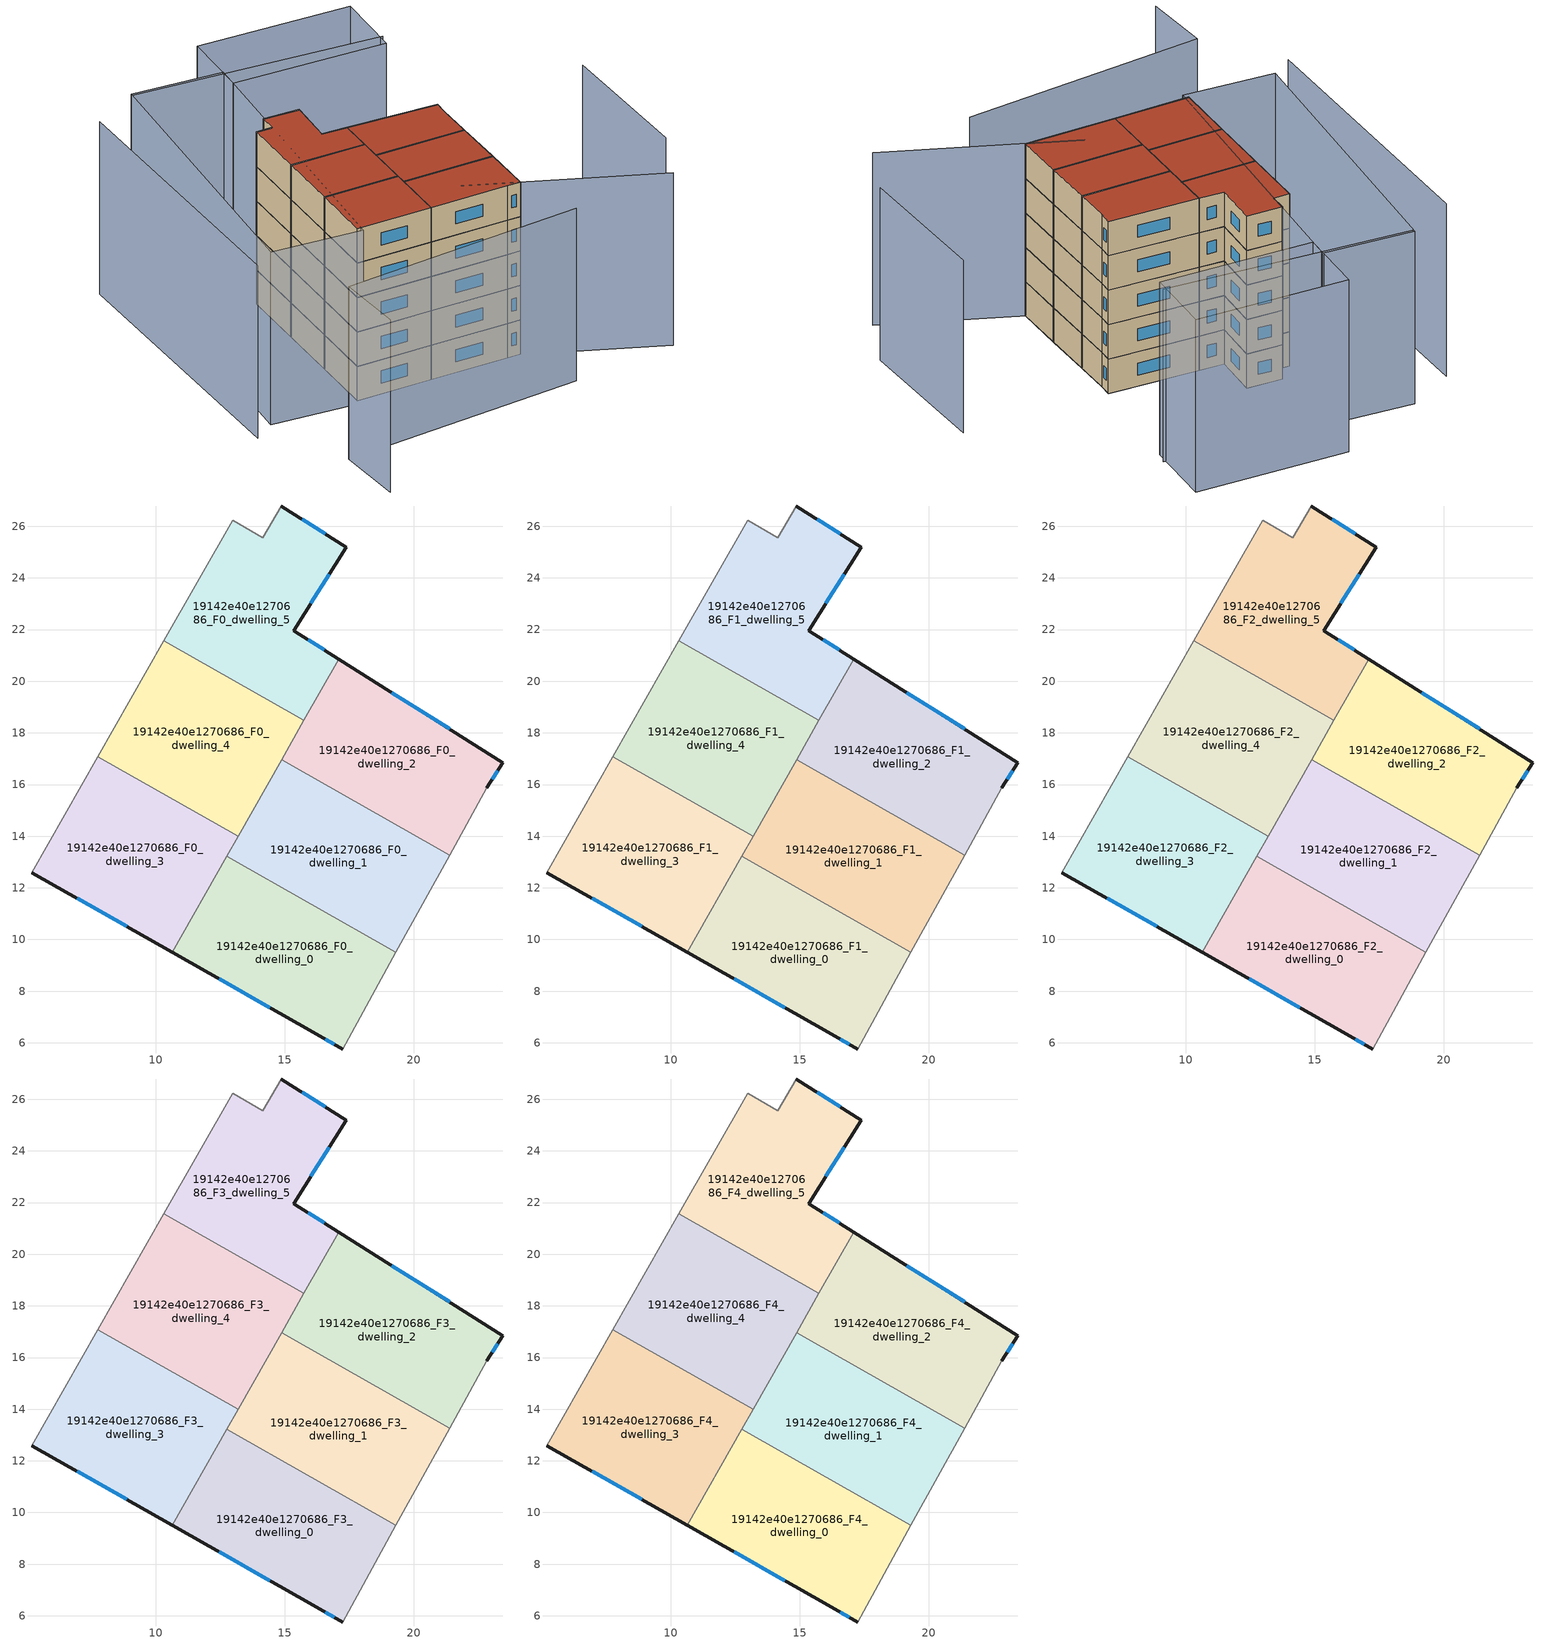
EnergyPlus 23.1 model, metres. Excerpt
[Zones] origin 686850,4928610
19142e40e1270686_F0_dwelling_0
 floor ground (EU_floor_Construction): 17.24,5.76 19.3,9.5 12.75,13.21 10.65,9.5 16.24,6.33 z0
 wall outside (EU_wall_Construction): 17.24,5.76 16.24,6.33 10.65,9.5 z0:3
 wall to 19142e40e1270686_F0_dwelling_1 (EU_wall_Construction): 12.75,13.21 19.3,9.5 z0:3
 wall adiabatic (EU_wall_Construction): 19.3,9.5 17.24,5.76 z0:3
 wall to 19142e40e1270686_F0_dwelling_3 (EU_wall_Construction): 10.65,9.5 12.75,13.21 z0:3
 window (EU_Window_Construction): 16.91,5.95 16.56,6.15 / 14.42,7.36 12.46,8.48 z0.97:2.03
19142e40e1270686_F0_dwelling_1
 floor ground (EU_floor_Construction): 19.3,9.5 21.38,13.26 14.87,16.95 12.75,13.21 z0
 wall to 19142e40e1270686_F0_dwelling_2 (EU_wall_Construction): 14.87,16.95 21.38,13.26 z0:3
 wall adiabatic (EU_wall_Construction): 21.38,13.26 19.3,9.5 z0:3
 wall to 19142e40e1270686_F0_dwelling_4 (EU_wall_Construction): 13.19,13.99 14.87,16.95 z0:3
 wall to 19142e40e1270686_F0_dwelling_3 (EU_wall_Construction): 12.75,13.21 13.19,13.99 z0:3
19142e40e1270686_F0_dwelling_2
 floor ground (EU_floor_Construction): 21.38,13.26 22.83,15.88 23.44,16.85 17.09,20.86 14.87,16.95 z0
 wall outside (EU_wall_Construction): 17.09,20.86 23.44,16.85 22.83,15.88 z0:3
 wall adiabatic (EU_wall_Construction): 22.83,15.88 21.38,13.26 z0:3
 wall to 19142e40e1270686_F0_dwelling_5 (EU_wall_Construction): 15.74,18.48 17.09,20.86 z0:3
 wall to 19142e40e1270686_F0_dwelling_4 (EU_wall_Construction): 14.87,16.95 15.74,18.48 z0:3
 window (EU_Window_Construction): 19.15,19.56 21.38,18.15 / 23.24,16.54 23.02,16.2 z0.97:2.03
19142e40e1270686_F0_dwelling_3
 floor ground (EU_floor_Construction): 10.65,9.5 13.19,13.99 7.76,17.07 5.21,12.59 z0
 wall outside (EU_wall_Construction): 10.65,9.5 5.21,12.59 z0:3
 wall to 19142e40e1270686_F0_dwelling_4 (EU_wall_Construction): 7.76,17.07 13.19,13.99 z0:3
 wall adiabatic (EU_wall_Construction): 5.21,12.59 7.76,17.07 z0:3
 window (EU_Window_Construction): 8.88,10.5 6.97,11.59 z0.97:2.03
19142e40e1270686_F0_dwelling_4
 floor ground (EU_floor_Construction): 13.19,13.99 15.74,18.48 10.32,21.56 7.76,17.07 z0
 wall to 19142e40e1270686_F0_dwelling_5 (EU_wall_Construction): 10.32,21.56 15.74,18.48 z0:3
 wall adiabatic (EU_wall_Construction): 7.76,17.07 10.32,21.56 z0:3
19142e40e1270686_F0_dwelling_5
 floor ground (EU_floor_Construction): 15.74,18.48 17.09,20.86 15.35,21.96 17.39,25.19 14.87,26.78 14.16,25.55 12.99,26.23 10.32,21.56 z0
 wall outside (EU_wall_Construction): 14.87,26.78 17.39,25.19 15.35,21.96 17.09,20.86 z0:3
 wall adiabatic (EU_wall_Construction): 10.32,21.56 12.99,26.23 14.16,25.55 14.87,26.78 z0:3
 window (EU_Window_Construction): 16.73,24.14 16.01,23.01 / 15.91,21.6 16.53,21.22 / 15.68,26.27 16.57,25.71 z0.97:2.03
19142e40e1270686_F1_dwelling_0
 floor to 19142e40e1270686_F0_dwelling_0 (EU_floor_Construction): 17.24,5.76 19.3,9.5 12.75,13.21 10.65,9.5 16.24,6.33 z3
 wall outside (EU_wall_Construction): 17.24,5.76 16.24,6.33 10.65,9.5 z3:6
 wall to 19142e40e1270686_F1_dwelling_1 (EU_wall_Construction): 12.75,13.21 19.3,9.5 z3:6
 wall adiabatic (EU_wall_Construction): 19.3,9.5 17.24,5.76 z3:6
 wall to 19142e40e1270686_F1_dwelling_3 (EU_wall_Construction): 10.65,9.5 12.75,13.21 z3:6
 window (EU_Window_Construction): 16.91,5.95 16.56,6.15 / 14.42,7.36 12.46,8.48 z3.97:5.03
19142e40e1270686_F1_dwelling_1
 floor to 19142e40e1270686_F0_dwelling_1 (EU_floor_Construction): 19.3,9.5 21.38,13.26 14.87,16.95 12.75,13.21 z3
 wall to 19142e40e1270686_F1_dwelling_2 (EU_wall_Construction): 14.87,16.95 21.38,13.26 z3:6
 wall adiabatic (EU_wall_Construction): 21.38,13.26 19.3,9.5 z3:6
 wall to 19142e40e1270686_F1_dwelling_4 (EU_wall_Construction): 13.19,13.99 14.87,16.95 z3:6
 wall to 19142e40e1270686_F1_dwelling_3 (EU_wall_Construction): 12.75,13.21 13.19,13.99 z3:6
19142e40e1270686_F1_dwelling_2
 floor to 19142e40e1270686_F0_dwelling_2 (EU_floor_Construction): 21.38,13.26 22.83,15.88 23.44,16.85 17.09,20.86 14.87,16.95 z3
 wall outside (EU_wall_Construction): 17.09,20.86 23.44,16.85 22.83,15.88 z3:6
 wall adiabatic (EU_wall_Construction): 22.83,15.88 21.38,13.26 z3:6
 wall to 19142e40e1270686_F1_dwelling_5 (EU_wall_Construction): 15.74,18.48 17.09,20.86 z3:6
 wall to 19142e40e1270686_F1_dwelling_4 (EU_wall_Construction): 14.87,16.95 15.74,18.48 z3:6
 window (EU_Window_Construction): 19.15,19.56 21.38,18.15 / 23.24,16.54 23.02,16.2 z3.97:5.03
19142e40e1270686_F1_dwelling_3
 floor to 19142e40e1270686_F0_dwelling_3 (EU_floor_Construction): 10.65,9.5 13.19,13.99 7.76,17.07 5.21,12.59 z3
 wall outside (EU_wall_Construction): 10.65,9.5 5.21,12.59 z3:6
 wall to 19142e40e1270686_F1_dwelling_4 (EU_wall_Construction): 7.76,17.07 13.19,13.99 z3:6
 wall adiabatic (EU_wall_Construction): 5.21,12.59 7.76,17.07 z3:6
 window (EU_Window_Construction): 8.88,10.5 6.97,11.59 z3.97:5.03
19142e40e1270686_F1_dwelling_4
 floor to 19142e40e1270686_F0_dwelling_4 (EU_floor_Construction): 13.19,13.99 15.74,18.48 10.32,21.56 7.76,17.07 z3
 wall to 19142e40e1270686_F1_dwelling_5 (EU_wall_Construction): 10.32,21.56 15.74,18.48 z3:6
 wall adiabatic (EU_wall_Construction): 7.76,17.07 10.32,21.56 z3:6
19142e40e1270686_F1_dwelling_5
 floor to 19142e40e1270686_F0_dwelling_5 (EU_floor_Construction): 15.74,18.48 17.09,20.86 15.35,21.96 17.39,25.19 14.87,26.78 14.16,25.55 12.99,26.23 10.32,21.56 z3
 wall outside (EU_wall_Construction): 14.87,26.78 17.39,25.19 15.35,21.96 17.09,20.86 z3:6
 wall adiabatic (EU_wall_Construction): 10.32,21.56 12.99,26.23 14.16,25.55 14.87,26.78 z3:6
 window (EU_Window_Construction): 16.73,24.14 16.01,23.01 / 15.91,21.6 16.53,21.22 / 15.68,26.27 16.57,25.71 z3.97:5.03
19142e40e1270686_F2_dwelling_0
 floor to 19142e40e1270686_F1_dwelling_0 (EU_floor_Construction): 17.24,5.76 19.3,9.5 12.75,13.21 10.65,9.5 16.24,6.33 z6
 wall outside (EU_wall_Construction): 17.24,5.76 16.24,6.33 10.65,9.5 z6:9
 wall to 19142e40e1270686_F2_dwelling_1 (EU_wall_Construction): 12.75,13.21 19.3,9.5 z6:9
 wall adiabatic (EU_wall_Construction): 19.3,9.5 17.24,5.76 z6:9
 wall to 19142e40e1270686_F2_dwelling_3 (EU_wall_Construction): 10.65,9.5 12.75,13.21 z6:9
 window (EU_Window_Construction): 16.91,5.95 16.56,6.15 / 14.42,7.36 12.46,8.48 z6.97:8.03
19142e40e1270686_F2_dwelling_1
 floor to 19142e40e1270686_F1_dwelling_1 (EU_floor_Construction): 19.3,9.5 21.38,13.26 14.87,16.95 12.75,13.21 z6
 wall to 19142e40e1270686_F2_dwelling_2 (EU_wall_Construction): 14.87,16.95 21.38,13.26 z6:9
 wall adiabatic (EU_wall_Construction): 21.38,13.26 19.3,9.5 z6:9
 wall to 19142e40e1270686_F2_dwelling_4 (EU_wall_Construction): 13.19,13.99 14.87,16.95 z6:9
 wall to 19142e40e1270686_F2_dwelling_3 (EU_wall_Construction): 12.75,13.21 13.19,13.99 z6:9
19142e40e1270686_F2_dwelling_2
 floor to 19142e40e1270686_F1_dwelling_2 (EU_floor_Construction): 21.38,13.26 22.83,15.88 23.44,16.85 17.09,20.86 14.87,16.95 z6
 wall outside (EU_wall_Construction): 17.09,20.86 23.44,16.85 22.83,15.88 z6:9
 wall adiabatic (EU_wall_Construction): 22.83,15.88 21.38,13.26 z6:9
 wall to 19142e40e1270686_F2_dwelling_5 (EU_wall_Construction): 15.74,18.48 17.09,20.86 z6:9
 wall to 19142e40e1270686_F2_dwelling_4 (EU_wall_Construction): 14.87,16.95 15.74,18.48 z6:9
 window (EU_Window_Construction): 19.15,19.56 21.38,18.15 / 23.24,16.54 23.02,16.2 z6.97:8.03
19142e40e1270686_F2_dwelling_3
 floor to 19142e40e1270686_F1_dwelling_3 (EU_floor_Construction): 10.65,9.5 13.19,13.99 7.76,17.07 5.21,12.59 z6
 wall outside (EU_wall_Construction): 10.65,9.5 5.21,12.59 z6:9
 wall to 19142e40e1270686_F2_dwelling_4 (EU_wall_Construction): 7.76,17.07 13.19,13.99 z6:9
 wall adiabatic (EU_wall_Construction): 5.21,12.59 7.76,17.07 z6:9
 window (EU_Window_Construction): 8.88,10.5 6.97,11.59 z6.97:8.03
19142e40e1270686_F2_dwelling_4
 floor to 19142e40e1270686_F1_dwelling_4 (EU_floor_Construction): 13.19,13.99 15.74,18.48 10.32,21.56 7.76,17.07 z6
 wall to 19142e40e1270686_F2_dwelling_5 (EU_wall_Construction): 10.32,21.56 15.74,18.48 z6:9
 wall adiabatic (EU_wall_Construction): 7.76,17.07 10.32,21.56 z6:9
19142e40e1270686_F2_dwelling_5
 floor to 19142e40e1270686_F1_dwelling_5 (EU_floor_Construction): 15.74,18.48 17.09,20.86 15.35,21.96 17.39,25.19 14.87,26.78 14.16,25.55 12.99,26.23 10.32,21.56 z6
 wall outside (EU_wall_Construction): 14.87,26.78 17.39,25.19 15.35,21.96 17.09,20.86 z6:9
 wall adiabatic (EU_wall_Construction): 10.32,21.56 12.99,26.23 14.16,25.55 14.87,26.78 z6:9
 window (EU_Window_Construction): 16.73,24.14 16.01,23.01 / 15.91,21.6 16.53,21.22 / 15.68,26.27 16.57,25.71 z6.97:8.03
19142e40e1270686_F3_dwelling_0
 floor to 19142e40e1270686_F2_dwelling_0 (EU_floor_Construction): 17.24,5.76 19.3,9.5 12.75,13.21 10.65,9.5 16.24,6.33 z9
 wall outside (EU_wall_Construction): 17.24,5.76 16.24,6.33 10.65,9.5 z9:12
 wall to 19142e40e1270686_F3_dwelling_1 (EU_wall_Construction): 12.75,13.21 19.3,9.5 z9:12
 wall adiabatic (EU_wall_Construction): 19.3,9.5 17.24,5.76 z9:12
 wall to 19142e40e1270686_F3_dwelling_3 (EU_wall_Construction): 10.65,9.5 12.75,13.21 z9:12
 window (EU_Window_Construction): 16.91,5.95 16.56,6.15 / 14.42,7.36 12.46,8.48 z9.97:11.03
19142e40e1270686_F3_dwelling_1
 floor to 19142e40e1270686_F2_dwelling_1 (EU_floor_Construction): 19.3,9.5 21.38,13.26 14.87,16.95 12.75,13.21 z9
 wall to 19142e40e1270686_F3_dwelling_2 (EU_wall_Construction): 14.87,16.95 21.38,13.26 z9:12
 wall adiabatic (EU_wall_Construction): 21.38,13.26 19.3,9.5 z9:12
 wall to 19142e40e1270686_F3_dwelling_4 (EU_wall_Construction): 13.19,13.99 14.87,16.95 z9:12
 wall to 19142e40e1270686_F3_dwelling_3 (EU_wall_Construction): 12.75,13.21 13.19,13.99 z9:12
19142e40e1270686_F3_dwelling_2
 floor to 19142e40e1270686_F2_dwelling_2 (EU_floor_Construction): 21.38,13.26 22.83,15.88 23.44,16.85 17.09,20.86 14.87,16.95 z9
 wall outside (EU_wall_Construction): 17.09,20.86 23.44,16.85 22.83,15.88 z9:12
 wall adiabatic (EU_wall_Construction): 22.83,15.88 21.38,13.26 z9:12
 wall to 19142e40e1270686_F3_dwelling_5 (EU_wall_Construction): 15.74,18.48 17.09,20.86 z9:12
 wall to 19142e40e1270686_F3_dwelling_4 (EU_wall_Construction): 14.87,16.95 15.74,18.48 z9:12
 window (EU_Window_Construction): 19.15,19.56 21.38,18.15 / 23.24,16.54 23.02,16.2 z9.97:11.03
19142e40e1270686_F3_dwelling_3
 floor to 19142e40e1270686_F2_dwelling_3 (EU_floor_Construction): 10.65,9.5 13.19,13.99 7.76,17.07 5.21,12.59 z9
 wall outside (EU_wall_Construction): 10.65,9.5 5.21,12.59 z9:12
 wall to 19142e40e1270686_F3_dwelling_4 (EU_wall_Construction): 7.76,17.07 13.19,13.99 z9:12
 wall adiabatic (EU_wall_Construction): 5.21,12.59 7.76,17.07 z9:12
 window (EU_Window_Construction): 8.88,10.5 6.97,11.59 z9.97:11.03
19142e40e1270686_F3_dwelling_4
 floor to 19142e40e1270686_F2_dwelling_4 (EU_floor_Construction): 13.19,13.99 15.74,18.48 10.32,21.56 7.76,17.07 z9
 wall to 19142e40e1270686_F3_dwelling_5 (EU_wall_Construction): 10.32,21.56 15.74,18.48 z9:12
 wall adiabatic (EU_wall_Construction): 7.76,17.07 10.32,21.56 z9:12
19142e40e1270686_F3_dwelling_5
 floor to 19142e40e1270686_F2_dwelling_5 (EU_floor_Construction): 15.74,18.48 17.09,20.86 15.35,21.96 17.39,25.19 14.87,26.78 14.16,25.55 12.99,26.23 10.32,21.56 z9
 wall outside (EU_wall_Construction): 14.87,26.78 17.39,25.19 15.35,21.96 17.09,20.86 z9:12
 wall adiabatic (EU_wall_Construction): 10.32,21.56 12.99,26.23 14.16,25.55 14.87,26.78 z9:12
 window (EU_Window_Construction): 16.73,24.14 16.01,23.01 / 15.91,21.6 16.53,21.22 / 15.68,26.27 16.57,25.71 z9.97:11.03
19142e40e1270686_F4_dwelling_0
 floor to 19142e40e1270686_F3_dwelling_0 (EU_floor_Construction): 17.24,5.76 19.3,9.5 12.75,13.21 10.65,9.5 16.24,6.33 z12
 wall outside (EU_wall_Construction): 17.24,5.76 16.24,6.33 10.65,9.5 z12:15
 wall to 19142e40e1270686_F4_dwelling_1 (EU_wall_Construction): 12.75,13.21 19.3,9.5 z12:15
 wall adiabatic (EU_wall_Construction): 19.3,9.5 17.24,5.76 z12:15
 wall to 19142e40e1270686_F4_dwelling_3 (EU_wall_Construction): 10.65,9.5 12.75,13.21 z12:15
 window (EU_Window_Construction): 16.91,5.95 16.56,6.15 / 14.42,7.36 12.46,8.48 z12.97:14.03
 roof outside (EU_roof_Construction): 19.3,9.5 17.24,5.76 16.24,6.33 10.65,9.5 12.75,13.21 z15
19142e40e1270686_F4_dwelling_1
 floor to 19142e40e1270686_F3_dwelling_1 (EU_floor_Construction): 19.3,9.5 21.38,13.26 14.87,16.95 12.75,13.21 z12
 wall to 19142e40e1270686_F4_dwelling_2 (EU_wall_Construction): 14.87,16.95 21.38,13.26 z12:15
 wall adiabatic (EU_wall_Construction): 21.38,13.26 19.3,9.5 z12:15
 wall to 19142e40e1270686_F4_dwelling_4 (EU_wall_Construction): 13.19,13.99 14.87,16.95 z12:15
 wall to 19142e40e1270686_F4_dwelling_3 (EU_wall_Construction): 12.75,13.21 13.19,13.99 z12:15
 roof outside (EU_roof_Construction): 21.38,13.26 19.3,9.5 12.75,13.21 14.87,16.95 z15
19142e40e1270686_F4_dwelling_2
 floor to 19142e40e1270686_F3_dwelling_2 (EU_floor_Construction): 21.38,13.26 22.83,15.88 23.44,16.85 17.09,20.86 14.87,16.95 z12
 wall outside (EU_wall_Construction): 17.09,20.86 23.44,16.85 22.83,15.88 z12:15
 wall adiabatic (EU_wall_Construction): 22.83,15.88 21.38,13.26 z12:15
 wall to 19142e40e1270686_F4_dwelling_5 (EU_wall_Construction): 15.74,18.48 17.09,20.86 z12:15
 wall to 19142e40e1270686_F4_dwelling_4 (EU_wall_Construction): 14.87,16.95 15.74,18.48 z12:15
 window (EU_Window_Construction): 19.15,19.56 21.38,18.15 / 23.24,16.54 23.02,16.2 z12.97:14.03
 roof outside (EU_roof_Construction): 23.44,16.85 22.83,15.88 21.38,13.26 14.87,16.95 17.09,20.86 z15
19142e40e1270686_F4_dwelling_3
 floor to 19142e40e1270686_F3_dwelling_3 (EU_floor_Construction): 10.65,9.5 13.19,13.99 7.76,17.07 5.21,12.59 z12
 wall outside (EU_wall_Construction): 10.65,9.5 5.21,12.59 z12:15
 wall to 19142e40e1270686_F4_dwelling_4 (EU_wall_Construction): 7.76,17.07 13.19,13.99 z12:15
 wall adiabatic (EU_wall_Construction): 5.21,12.59 7.76,17.07 z12:15
 window (EU_Window_Construction): 8.88,10.5 6.97,11.59 z12.97:14.03
 roof outside (EU_roof_Construction): 13.19,13.99 10.65,9.5 5.21,12.59 7.76,17.07 z15
19142e40e1270686_F4_dwelling_4
 floor to 19142e40e1270686_F3_dwelling_4 (EU_floor_Construction): 13.19,13.99 15.74,18.48 10.32,21.56 7.76,17.07 z12
 wall to 19142e40e1270686_F4_dwelling_5 (EU_wall_Construction): 10.32,21.56 15.74,18.48 z12:15
 wall adiabatic (EU_wall_Construction): 7.76,17.07 10.32,21.56 z12:15
 roof outside (EU_roof_Construction): 15.74,18.48 13.19,13.99 7.76,17.07 10.32,21.56 z15
19142e40e1270686_F4_dwelling_5
 floor to 19142e40e1270686_F3_dwelling_5 (EU_floor_Construction): 15.74,18.48 17.09,20.86 15.35,21.96 17.39,25.19 14.87,26.78 14.16,25.55 12.99,26.23 10.32,21.56 z12
 wall outside (EU_wall_Construction): 14.87,26.78 17.39,25.19 15.35,21.96 17.09,20.86 z12:15
 wall adiabatic (EU_wall_Construction): 10.32,21.56 12.99,26.23 14.16,25.55 14.87,26.78 z12:15
 window (EU_Window_Construction): 16.73,24.14 16.01,23.01 / 15.91,21.6 16.53,21.22 / 15.68,26.27 16.57,25.71 z12.97:14.03
 roof outside (EU_roof_Construction): 17.39,25.19 15.35,21.96 17.09,20.86 15.74,18.48 10.32,21.56 12.99,26.23 14.16,25.55 14.87,26.78 z15
shading: 8.1,36.86 -3.16,16.1 / 29.5,25.38 12.59,36.74 / 28.24,-0.09 33.79,10.59 / -4.53,3.69 -2.17,8.79 / -2.17,8.79 16.22,0.28 / 24.3,-3.17 14.46,9.26 / 21.08,36.4 31.92,29.72 / 31.92,29.72 28.78,24.64 / 28.78,24.64 17.95,31.32 / 17.95,31.32 21.08,36.4 / 18.95,32.78 5.25,12.11 / 5.25,12.11 -1.03,16.28 / -1.03,16.28 12.66,36.94 / 12.66,36.94 18.95,32.78 z0:15
[Building]
EU S2 Campaign: North Axis=0; Terrain=City; Solar Distribution=FullExterior
[Site:Location]
Bologna: Latitude=44.5; Longitude=11.25; Time Zone=1; Elevation=37
[SizingPeriod:WeatherFileDays]
AnnualSizingPeriod: Begin Month=1; Begin Day of Month=1; End Month=12; End Day of Month=31; Day of Week for Start Day=Monday; Use Weather File Daylight Saving Period=No; Use Weather File Rain and Snow Indicators=No
[MATERIAL]
EU_InternalMass_Material: Roughness=MediumRough; Thickness=0.1; Conductivity=1; Density=1800; Specific Heat=900; Thermal Absorptance=0.9; Solar Absorptance=0.7; Visible Absorptance=0.7
[MATERIAL:NOMASS] Roughness=MediumRough; Thermal Absorptance=0.9; Solar Absorptance=0.7; Visible Absorptance=0.7
Name | Thermal Resistance
EU_wall_NoMass | 0.779417
EU_roof_NoMass | 0.435466
EU_floor_NoMass | 0.588222
[WINDOWMATERIAL:SIMPLEGLAZINGSYSTEM]
EU_Window_SimpleGlazing: UFactor=5.16242; Solar Heat Gain Coefficient=0.85; Visible Transmittance=0.85
[CONSTRUCTION]
EU_wall_Construction: EU_wall_NoMass
EU_roof_Construction: EU_roof_NoMass
EU_floor_Construction: EU_floor_NoMass
EU_InternalMass_Construction: EU_InternalMass_Material
EU_Window_Construction: EU_Window_SimpleGlazing
[ZONE] Type=1; Multiplier=1; Ceiling Height=autocalculate; Floor Area=autocalculate; Part of Total Floor Area=Yes
Name | Volume
19142e40e1270686_F0_dwelling_0; 19142e40e1270686_F1_dwelling_0; 19142e40e1270686_F2_dwelling_0; 19142e40e1270686_F3_dwelling_0; 19142e40e1270686_F4_dwelling_0 | 96.7031
19142e40e1270686_F0_dwelling_1; 19142e40e1270686_F1_dwelling_1; 19142e40e1270686_F2_dwelling_1; 19142e40e1270686_F3_dwelling_1; 19142e40e1270686_F4_dwelling_1 | 96.709
19142e40e1270686_F0_dwelling_2; 19142e40e1270686_F1_dwelling_2; 19142e40e1270686_F2_dwelling_2; 19142e40e1270686_F3_dwelling_2; 19142e40e1270686_F4_dwelling_2 | 96.6914
19142e40e1270686_F0_dwelling_3; 19142e40e1270686_F1_dwelling_3; 19142e40e1270686_F2_dwelling_3; 19142e40e1270686_F3_dwelling_3; 19142e40e1270686_F4_dwelling_3 | 96.7024
19142e40e1270686_F0_dwelling_4; 19142e40e1270686_F1_dwelling_4; 19142e40e1270686_F2_dwelling_4; 19142e40e1270686_F3_dwelling_4; 19142e40e1270686_F4_dwelling_4 | 96.7061
19142e40e1270686_F0_dwelling_5; 19142e40e1270686_F1_dwelling_5; 19142e40e1270686_F2_dwelling_5; 19142e40e1270686_F3_dwelling_5; 19142e40e1270686_F4_dwelling_5 | 96.6907
[INTERNALMASS] Construction=EU_InternalMass_Construction
Name | Zone or ZoneList | Surface Area
19142e40e1270686_F0_dwelling_0_EU_InternalMass | 19142e40e1270686_F0_dwelling_0 | 32.2346
19142e40e1270686_F0_dwelling_1_EU_InternalMass | 19142e40e1270686_F0_dwelling_1 | 32.2362
19142e40e1270686_F0_dwelling_2_EU_InternalMass | 19142e40e1270686_F0_dwelling_2 | 32.23
19142e40e1270686_F0_dwelling_3_EU_InternalMass | 19142e40e1270686_F0_dwelling_3 | 32.2342
19142e40e1270686_F0_dwelling_4_EU_InternalMass | 19142e40e1270686_F0_dwelling_4 | 32.2354
19142e40e1270686_F0_dwelling_5_EU_InternalMass | 19142e40e1270686_F0_dwelling_5 | 32.2299
19142e40e1270686_F1_dwelling_0_EU_InternalMass | 19142e40e1270686_F1_dwelling_0 | 32.2346
19142e40e1270686_F1_dwelling_1_EU_InternalMass | 19142e40e1270686_F1_dwelling_1 | 32.2362
19142e40e1270686_F1_dwelling_2_EU_InternalMass | 19142e40e1270686_F1_dwelling_2 | 32.23
19142e40e1270686_F1_dwelling_3_EU_InternalMass | 19142e40e1270686_F1_dwelling_3 | 32.2342
19142e40e1270686_F1_dwelling_4_EU_InternalMass | 19142e40e1270686_F1_dwelling_4 | 32.2354
19142e40e1270686_F1_dwelling_5_EU_InternalMass | 19142e40e1270686_F1_dwelling_5 | 32.2299
19142e40e1270686_F2_dwelling_0_EU_InternalMass | 19142e40e1270686_F2_dwelling_0 | 32.2346
19142e40e1270686_F2_dwelling_1_EU_InternalMass | 19142e40e1270686_F2_dwelling_1 | 32.2362
19142e40e1270686_F2_dwelling_2_EU_InternalMass | 19142e40e1270686_F2_dwelling_2 | 32.23
19142e40e1270686_F2_dwelling_3_EU_InternalMass | 19142e40e1270686_F2_dwelling_3 | 32.2342
19142e40e1270686_F2_dwelling_4_EU_InternalMass | 19142e40e1270686_F2_dwelling_4 | 32.2354
19142e40e1270686_F2_dwelling_5_EU_InternalMass | 19142e40e1270686_F2_dwelling_5 | 32.2299
19142e40e1270686_F3_dwelling_0_EU_InternalMass | 19142e40e1270686_F3_dwelling_0 | 32.2346
19142e40e1270686_F3_dwelling_1_EU_InternalMass | 19142e40e1270686_F3_dwelling_1 | 32.2362
19142e40e1270686_F3_dwelling_2_EU_InternalMass | 19142e40e1270686_F3_dwelling_2 | 32.23
19142e40e1270686_F3_dwelling_3_EU_InternalMass | 19142e40e1270686_F3_dwelling_3 | 32.2342
19142e40e1270686_F3_dwelling_4_EU_InternalMass | 19142e40e1270686_F3_dwelling_4 | 32.2354
19142e40e1270686_F3_dwelling_5_EU_InternalMass | 19142e40e1270686_F3_dwelling_5 | 32.2299
19142e40e1270686_F4_dwelling_0_EU_InternalMass | 19142e40e1270686_F4_dwelling_0 | 32.2346
19142e40e1270686_F4_dwelling_1_EU_InternalMass | 19142e40e1270686_F4_dwelling_1 | 32.2362
19142e40e1270686_F4_dwelling_2_EU_InternalMass | 19142e40e1270686_F4_dwelling_2 | 32.23
19142e40e1270686_F4_dwelling_3_EU_InternalMass | 19142e40e1270686_F4_dwelling_3 | 32.2342
19142e40e1270686_F4_dwelling_4_EU_InternalMass | 19142e40e1270686_F4_dwelling_4 | 32.2354
19142e40e1270686_F4_dwelling_5_EU_InternalMass | 19142e40e1270686_F4_dwelling_5 | 32.2299
[OTHEREQUIPMENT] Fuel Type=Electricity; Design Level Calculation Method=Watts/Area; Power per Zone Floor Area=1; Fraction Latent=0; Fraction Radiant=0; Fraction Lost=0; Carbon Dioxide Generation Rate=0; EndUse Subcategory=EU_Step8_InternalGains
Name | Zone or ZoneList or Space or SpaceList | Schedule
EU_Step8_InternalGain_19142e40e1270686_F0_dwelling_0_f000 | 19142e40e1270686_F0_dwelling_0 | EU_Step8_GainSchedule_19142e40e1270686_F0_dwelling_0_f000
EU_Step8_InternalGain_19142e40e1270686_F0_dwelling_1_f000 | 19142e40e1270686_F0_dwelling_1 | EU_Step8_GainSchedule_19142e40e1270686_F0_dwelling_1_f000
EU_Step8_InternalGain_19142e40e1270686_F0_dwelling_2_f000 | 19142e40e1270686_F0_dwelling_2 | EU_Step8_GainSchedule_19142e40e1270686_F0_dwelling_2_f000
EU_Step8_InternalGain_19142e40e1270686_F0_dwelling_3_f000 | 19142e40e1270686_F0_dwelling_3 | EU_Step8_GainSchedule_19142e40e1270686_F0_dwelling_3_f000
EU_Step8_InternalGain_19142e40e1270686_F0_dwelling_4_f000 | 19142e40e1270686_F0_dwelling_4 | EU_Step8_GainSchedule_19142e40e1270686_F0_dwelling_4_f000
EU_Step8_InternalGain_19142e40e1270686_F0_dwelling_5_f000 | 19142e40e1270686_F0_dwelling_5 | EU_Step8_GainSchedule_19142e40e1270686_F0_dwelling_5_f000
EU_Step8_InternalGain_19142e40e1270686_F1_dwelling_0_f000 | 19142e40e1270686_F1_dwelling_0 | EU_Step8_GainSchedule_19142e40e1270686_F1_dwelling_0_f000
EU_Step8_InternalGain_19142e40e1270686_F1_dwelling_1_f000 | 19142e40e1270686_F1_dwelling_1 | EU_Step8_GainSchedule_19142e40e1270686_F1_dwelling_1_f000
EU_Step8_InternalGain_19142e40e1270686_F1_dwelling_2_f000 | 19142e40e1270686_F1_dwelling_2 | EU_Step8_GainSchedule_19142e40e1270686_F1_dwelling_2_f000
EU_Step8_InternalGain_19142e40e1270686_F1_dwelling_3_f000 | 19142e40e1270686_F1_dwelling_3 | EU_Step8_GainSchedule_19142e40e1270686_F1_dwelling_3_f000
EU_Step8_InternalGain_19142e40e1270686_F1_dwelling_4_f000 | 19142e40e1270686_F1_dwelling_4 | EU_Step8_GainSchedule_19142e40e1270686_F1_dwelling_4_f000
EU_Step8_InternalGain_19142e40e1270686_F1_dwelling_5_f000 | 19142e40e1270686_F1_dwelling_5 | EU_Step8_GainSchedule_19142e40e1270686_F1_dwelling_5_f000
EU_Step8_InternalGain_19142e40e1270686_F2_dwelling_0_f000 | 19142e40e1270686_F2_dwelling_0 | EU_Step8_GainSchedule_19142e40e1270686_F2_dwelling_0_f000
EU_Step8_InternalGain_19142e40e1270686_F2_dwelling_1_f000 | 19142e40e1270686_F2_dwelling_1 | EU_Step8_GainSchedule_19142e40e1270686_F2_dwelling_1_f000
EU_Step8_InternalGain_19142e40e1270686_F2_dwelling_2_f000 | 19142e40e1270686_F2_dwelling_2 | EU_Step8_GainSchedule_19142e40e1270686_F2_dwelling_2_f000
EU_Step8_InternalGain_19142e40e1270686_F2_dwelling_3_f000 | 19142e40e1270686_F2_dwelling_3 | EU_Step8_GainSchedule_19142e40e1270686_F2_dwelling_3_f000
EU_Step8_InternalGain_19142e40e1270686_F2_dwelling_4_f000 | 19142e40e1270686_F2_dwelling_4 | EU_Step8_GainSchedule_19142e40e1270686_F2_dwelling_4_f000
EU_Step8_InternalGain_19142e40e1270686_F2_dwelling_5_f000 | 19142e40e1270686_F2_dwelling_5 | EU_Step8_GainSchedule_19142e40e1270686_F2_dwelling_5_f000
EU_Step8_InternalGain_19142e40e1270686_F3_dwelling_0_f000 | 19142e40e1270686_F3_dwelling_0 | EU_Step8_GainSchedule_19142e40e1270686_F3_dwelling_0_f000
EU_Step8_InternalGain_19142e40e1270686_F3_dwelling_1_f000 | 19142e40e1270686_F3_dwelling_1 | EU_Step8_GainSchedule_19142e40e1270686_F3_dwelling_1_f000
EU_Step8_InternalGain_19142e40e1270686_F3_dwelling_2_f000 | 19142e40e1270686_F3_dwelling_2 | EU_Step8_GainSchedule_19142e40e1270686_F3_dwelling_2_f000
EU_Step8_InternalGain_19142e40e1270686_F3_dwelling_3_f000 | 19142e40e1270686_F3_dwelling_3 | EU_Step8_GainSchedule_19142e40e1270686_F3_dwelling_3_f000
EU_Step8_InternalGain_19142e40e1270686_F3_dwelling_4_f000 | 19142e40e1270686_F3_dwelling_4 | EU_Step8_GainSchedule_19142e40e1270686_F3_dwelling_4_f000
EU_Step8_InternalGain_19142e40e1270686_F3_dwelling_5_f000 | 19142e40e1270686_F3_dwelling_5 | EU_Step8_GainSchedule_19142e40e1270686_F3_dwelling_5_f000
EU_Step8_InternalGain_19142e40e1270686_F4_dwelling_0_f000 | 19142e40e1270686_F4_dwelling_0 | EU_Step8_GainSchedule_19142e40e1270686_F4_dwelling_0_f000
EU_Step8_InternalGain_19142e40e1270686_F4_dwelling_1_f000 | 19142e40e1270686_F4_dwelling_1 | EU_Step8_GainSchedule_19142e40e1270686_F4_dwelling_1_f000
EU_Step8_InternalGain_19142e40e1270686_F4_dwelling_2_f000 | 19142e40e1270686_F4_dwelling_2 | EU_Step8_GainSchedule_19142e40e1270686_F4_dwelling_2_f000
EU_Step8_InternalGain_19142e40e1270686_F4_dwelling_3_f000 | 19142e40e1270686_F4_dwelling_3 | EU_Step8_GainSchedule_19142e40e1270686_F4_dwelling_3_f000
EU_Step8_InternalGain_19142e40e1270686_F4_dwelling_4_f000 | 19142e40e1270686_F4_dwelling_4 | EU_Step8_GainSchedule_19142e40e1270686_F4_dwelling_4_f000
EU_Step8_InternalGain_19142e40e1270686_F4_dwelling_5_f000 | 19142e40e1270686_F4_dwelling_5 | EU_Step8_GainSchedule_19142e40e1270686_F4_dwelling_5_f000
[ZONEVENTILATION:DESIGNFLOWRATE] Schedule=EU_AlwaysOn; Design Flow Rate Calculation Method=AirChanges/Hour; Air Changes per Hour=0.712058; Ventilation Type=Natural; Fan Pressure Rise=0; Fan Total Efficiency=1; Constant Term Coefficient=1; Temperature Term Coefficient=0; Velocity Term Coefficient=0; Velocity Squared Term Coefficient=0; Minimum Indoor Temperature=-100; Maximum Indoor Temperature=100; Delta Temperature=-100; Minimum Outdoor Temperature=-100; Maximum Outdoor Temperature=100; Maximum Wind Speed=40
Name | Zone or ZoneList or Space or SpaceList
EU_ConstantAir_19142e40e1270686_F0_dwelling_0 | 19142e40e1270686_F0_dwelling_0
EU_ConstantAir_19142e40e1270686_F0_dwelling_1 | 19142e40e1270686_F0_dwelling_1
EU_ConstantAir_19142e40e1270686_F0_dwelling_2 | 19142e40e1270686_F0_dwelling_2
EU_ConstantAir_19142e40e1270686_F0_dwelling_3 | 19142e40e1270686_F0_dwelling_3
EU_ConstantAir_19142e40e1270686_F0_dwelling_4 | 19142e40e1270686_F0_dwelling_4
EU_ConstantAir_19142e40e1270686_F0_dwelling_5 | 19142e40e1270686_F0_dwelling_5
EU_ConstantAir_19142e40e1270686_F1_dwelling_0 | 19142e40e1270686_F1_dwelling_0
EU_ConstantAir_19142e40e1270686_F1_dwelling_1 | 19142e40e1270686_F1_dwelling_1
EU_ConstantAir_19142e40e1270686_F1_dwelling_2 | 19142e40e1270686_F1_dwelling_2
EU_ConstantAir_19142e40e1270686_F1_dwelling_3 | 19142e40e1270686_F1_dwelling_3
EU_ConstantAir_19142e40e1270686_F1_dwelling_4 | 19142e40e1270686_F1_dwelling_4
EU_ConstantAir_19142e40e1270686_F1_dwelling_5 | 19142e40e1270686_F1_dwelling_5
EU_ConstantAir_19142e40e1270686_F2_dwelling_0 | 19142e40e1270686_F2_dwelling_0
EU_ConstantAir_19142e40e1270686_F2_dwelling_1 | 19142e40e1270686_F2_dwelling_1
EU_ConstantAir_19142e40e1270686_F2_dwelling_2 | 19142e40e1270686_F2_dwelling_2
EU_ConstantAir_19142e40e1270686_F2_dwelling_3 | 19142e40e1270686_F2_dwelling_3
EU_ConstantAir_19142e40e1270686_F2_dwelling_4 | 19142e40e1270686_F2_dwelling_4
EU_ConstantAir_19142e40e1270686_F2_dwelling_5 | 19142e40e1270686_F2_dwelling_5
EU_ConstantAir_19142e40e1270686_F3_dwelling_0 | 19142e40e1270686_F3_dwelling_0
EU_ConstantAir_19142e40e1270686_F3_dwelling_1 | 19142e40e1270686_F3_dwelling_1
EU_ConstantAir_19142e40e1270686_F3_dwelling_2 | 19142e40e1270686_F3_dwelling_2
EU_ConstantAir_19142e40e1270686_F3_dwelling_3 | 19142e40e1270686_F3_dwelling_3
EU_ConstantAir_19142e40e1270686_F3_dwelling_4 | 19142e40e1270686_F3_dwelling_4
EU_ConstantAir_19142e40e1270686_F3_dwelling_5 | 19142e40e1270686_F3_dwelling_5
EU_ConstantAir_19142e40e1270686_F4_dwelling_0 | 19142e40e1270686_F4_dwelling_0
EU_ConstantAir_19142e40e1270686_F4_dwelling_1 | 19142e40e1270686_F4_dwelling_1
EU_ConstantAir_19142e40e1270686_F4_dwelling_2 | 19142e40e1270686_F4_dwelling_2
EU_ConstantAir_19142e40e1270686_F4_dwelling_3 | 19142e40e1270686_F4_dwelling_3
EU_ConstantAir_19142e40e1270686_F4_dwelling_4 | 19142e40e1270686_F4_dwelling_4
EU_ConstantAir_19142e40e1270686_F4_dwelling_5 | 19142e40e1270686_F4_dwelling_5
[HVACTEMPLATE:THERMOSTAT] Constant Heating Setpoint=20; Constant Cooling Setpoint=50
EU_HeatOnly_19142e40e1270686_F0_dwelling_0; EU_HeatOnly_19142e40e1270686_F0_dwelling_1; EU_HeatOnly_19142e40e1270686_F0_dwelling_2; EU_HeatOnly_19142e40e1270686_F0_dwelling_3; EU_HeatOnly_19142e40e1270686_F0_dwelling_4; EU_HeatOnly_19142e40e1270686_F0_dwelling_5; EU_HeatOnly_19142e40e1270686_F1_dwelling_0; EU_HeatOnly_19142e40e1270686_F1_dwelling_1; EU_HeatOnly_19142e40e1270686_F1_dwelling_2; EU_HeatOnly_19142e40e1270686_F1_dwelling_3; EU_HeatOnly_19142e40e1270686_F1_dwelling_4; EU_HeatOnly_19142e40e1270686_F1_dwelling_5; EU_HeatOnly_19142e40e1270686_F2_dwelling_0; EU_HeatOnly_19142e40e1270686_F2_dwelling_1; EU_HeatOnly_19142e40e1270686_F2_dwelling_2; EU_HeatOnly_19142e40e1270686_F2_dwelling_3; EU_HeatOnly_19142e40e1270686_F2_dwelling_4; EU_HeatOnly_19142e40e1270686_F2_dwelling_5; EU_HeatOnly_19142e40e1270686_F3_dwelling_0; EU_HeatOnly_19142e40e1270686_F3_dwelling_1; EU_HeatOnly_19142e40e1270686_F3_dwelling_2; EU_HeatOnly_19142e40e1270686_F3_dwelling_3; EU_HeatOnly_19142e40e1270686_F3_dwelling_4; EU_HeatOnly_19142e40e1270686_F3_dwelling_5; EU_HeatOnly_19142e40e1270686_F4_dwelling_0; EU_HeatOnly_19142e40e1270686_F4_dwelling_1; EU_HeatOnly_19142e40e1270686_F4_dwelling_2; EU_HeatOnly_19142e40e1270686_F4_dwelling_3; EU_HeatOnly_19142e40e1270686_F4_dwelling_4; EU_HeatOnly_19142e40e1270686_F4_dwelling_5
[HVACTEMPLATE:ZONE:IDEALLOADSAIRSYSTEM] System Availability Schedule=EU_AlwaysOn; Maximum Heating Supply Air Temperature=50; Minimum Cooling Supply Air Temperature=13; Maximum Heating Supply Air Humidity Ratio=0.0156; Minimum Cooling Supply Air Humidity Ratio=0.0077; Heating Limit=NoLimit; Cooling Limit=NoLimit; Heating Availability Schedule=EU_AlwaysOn; Cooling Availability Schedule=EU_CoolingOff; Dehumidification Control Type=ConstantSensibleHeatRatio; Cooling Sensible Heat Ratio=0.7; Dehumidification Setpoint=60; Humidification Control Type=None; Humidification Setpoint=30; Outdoor Air Method=None; Outdoor Air Flow Rate per Person=0.00944; Outdoor Air Flow Rate per Zone Floor Area=0; Outdoor Air Flow Rate per Zone=0; Demand Controlled Ventilation Type=None; Outdoor Air Economizer Type=NoEconomizer; Heat Recovery Type=None; Sensible Heat Recovery Effectiveness=0.7; Latent Heat Recovery Effectiveness=0.65
Name | Template Thermostat
19142e40e1270686_F0_dwelling_0 | EU_HeatOnly_19142e40e1270686_F0_dwelling_0
19142e40e1270686_F0_dwelling_1 | EU_HeatOnly_19142e40e1270686_F0_dwelling_1
19142e40e1270686_F0_dwelling_2 | EU_HeatOnly_19142e40e1270686_F0_dwelling_2
19142e40e1270686_F0_dwelling_3 | EU_HeatOnly_19142e40e1270686_F0_dwelling_3
19142e40e1270686_F0_dwelling_4 | EU_HeatOnly_19142e40e1270686_F0_dwelling_4
19142e40e1270686_F0_dwelling_5 | EU_HeatOnly_19142e40e1270686_F0_dwelling_5
19142e40e1270686_F1_dwelling_0 | EU_HeatOnly_19142e40e1270686_F1_dwelling_0
19142e40e1270686_F1_dwelling_1 | EU_HeatOnly_19142e40e1270686_F1_dwelling_1
19142e40e1270686_F1_dwelling_2 | EU_HeatOnly_19142e40e1270686_F1_dwelling_2
19142e40e1270686_F1_dwelling_3 | EU_HeatOnly_19142e40e1270686_F1_dwelling_3
19142e40e1270686_F1_dwelling_4 | EU_HeatOnly_19142e40e1270686_F1_dwelling_4
19142e40e1270686_F1_dwelling_5 | EU_HeatOnly_19142e40e1270686_F1_dwelling_5
19142e40e1270686_F2_dwelling_0 | EU_HeatOnly_19142e40e1270686_F2_dwelling_0
19142e40e1270686_F2_dwelling_1 | EU_HeatOnly_19142e40e1270686_F2_dwelling_1
19142e40e1270686_F2_dwelling_2 | EU_HeatOnly_19142e40e1270686_F2_dwelling_2
19142e40e1270686_F2_dwelling_3 | EU_HeatOnly_19142e40e1270686_F2_dwelling_3
19142e40e1270686_F2_dwelling_4 | EU_HeatOnly_19142e40e1270686_F2_dwelling_4
19142e40e1270686_F2_dwelling_5 | EU_HeatOnly_19142e40e1270686_F2_dwelling_5
19142e40e1270686_F3_dwelling_0 | EU_HeatOnly_19142e40e1270686_F3_dwelling_0
19142e40e1270686_F3_dwelling_1 | EU_HeatOnly_19142e40e1270686_F3_dwelling_1
19142e40e1270686_F3_dwelling_2 | EU_HeatOnly_19142e40e1270686_F3_dwelling_2
19142e40e1270686_F3_dwelling_3 | EU_HeatOnly_19142e40e1270686_F3_dwelling_3
19142e40e1270686_F3_dwelling_4 | EU_HeatOnly_19142e40e1270686_F3_dwelling_4
19142e40e1270686_F3_dwelling_5 | EU_HeatOnly_19142e40e1270686_F3_dwelling_5
19142e40e1270686_F4_dwelling_0 | EU_HeatOnly_19142e40e1270686_F4_dwelling_0
19142e40e1270686_F4_dwelling_1 | EU_HeatOnly_19142e40e1270686_F4_dwelling_1
19142e40e1270686_F4_dwelling_2 | EU_HeatOnly_19142e40e1270686_F4_dwelling_2
19142e40e1270686_F4_dwelling_3 | EU_HeatOnly_19142e40e1270686_F4_dwelling_3
19142e40e1270686_F4_dwelling_4 | EU_HeatOnly_19142e40e1270686_F4_dwelling_4
19142e40e1270686_F4_dwelling_5 | EU_HeatOnly_19142e40e1270686_F4_dwelling_5
[SIZING:ZONE] Zone Cooling Design Supply Air Temperature Input Method=SupplyAirTemperature; Zone Cooling Design Supply Air Temperature=13; Zone Heating Design Supply Air Temperature Input Method=SupplyAirTemperature; Zone Heating Design Supply Air Temperature=50; Zone Cooling Design Supply Air Humidity Ratio=0.008; Zone Heating Design Supply Air Humidity Ratio=0.008; Cooling Design Air Flow Method=DesignDay; Cooling Design Air Flow Rate=0; Cooling Minimum Air Flow per Zone Floor Area=0.000762; Cooling Minimum Air Flow=0; Cooling Minimum Air Flow Fraction=0.2; Heating Design Air Flow Method=DesignDay; Heating Design Air Flow Rate=0; Heating Maximum Air Flow per Zone Floor Area=0.002032; Heating Maximum Air Flow=0.141576; Heating Maximum Air Flow Fraction=0.3; Account for Dedicated Outdoor Air System=No; Dedicated Outdoor Air System Control Strategy=NeutralSupplyAir; Dedicated Outdoor Air Low Setpoint Temperature for Design=autosize; Dedicated Outdoor Air High Setpoint Temperature for Design=autosize; Zone Load Sizing Method=Sensible Load Only No Latent Load; Zone Latent Cooling Design Supply Air Humidity Ratio Input Method=HumidityRatioDifference; Zone Cooling Design Supply Air Humidity Ratio Difference=0.005; Zone Latent Heating Design Supply Air Humidity Ratio Input Method=HumidityRatioDifference; Zone Humidification Design Supply Air Humidity Ratio Difference=0.005
19142e40e1270686_F0_dwelling_0; 19142e40e1270686_F0_dwelling_1; 19142e40e1270686_F0_dwelling_2; 19142e40e1270686_F0_dwelling_3; 19142e40e1270686_F0_dwelling_4; 19142e40e1270686_F0_dwelling_5; 19142e40e1270686_F1_dwelling_0; 19142e40e1270686_F1_dwelling_1; 19142e40e1270686_F1_dwelling_2; 19142e40e1270686_F1_dwelling_3; 19142e40e1270686_F1_dwelling_4; 19142e40e1270686_F1_dwelling_5; 19142e40e1270686_F2_dwelling_0; 19142e40e1270686_F2_dwelling_1; 19142e40e1270686_F2_dwelling_2; 19142e40e1270686_F2_dwelling_3; 19142e40e1270686_F2_dwelling_4; 19142e40e1270686_F2_dwelling_5; 19142e40e1270686_F3_dwelling_0; 19142e40e1270686_F3_dwelling_1; 19142e40e1270686_F3_dwelling_2; 19142e40e1270686_F3_dwelling_3; 19142e40e1270686_F3_dwelling_4; 19142e40e1270686_F3_dwelling_5; 19142e40e1270686_F4_dwelling_0; 19142e40e1270686_F4_dwelling_1; 19142e40e1270686_F4_dwelling_2; 19142e40e1270686_F4_dwelling_3; 19142e40e1270686_F4_dwelling_4; 19142e40e1270686_F4_dwelling_5
[SCHEDULE:CONSTANT]
Name | Hourly Value
EU_AlwaysOn | 1
EU_CoolingOff | 0
[SCHEDULE:FILE] Column Number=1; Rows to Skip at Top=0; Number of Hours of Data=8760; Column Separator=Comma; Interpolate to Timestep=No; Minutes per Item=60; Adjust Schedule for Daylight Savings=Yes
Name | File
EU_Step8_GainSchedule_19142e40e1270686_F0_dwelling_0_f000 | ../../schedules/19142e40e1270686/19142e40e1270686_F0_dwelling_0_f000_gain.csv
EU_Step8_GainSchedule_19142e40e1270686_F0_dwelling_1_f000 | ../../schedules/19142e40e1270686/19142e40e1270686_F0_dwelling_1_f000_gain.csv
EU_Step8_GainSchedule_19142e40e1270686_F0_dwelling_2_f000 | ../../schedules/19142e40e1270686/19142e40e1270686_F0_dwelling_2_f000_gain.csv
EU_Step8_GainSchedule_19142e40e1270686_F0_dwelling_3_f000 | ../../schedules/19142e40e1270686/19142e40e1270686_F0_dwelling_3_f000_gain.csv
EU_Step8_GainSchedule_19142e40e1270686_F0_dwelling_4_f000 | ../../schedules/19142e40e1270686/19142e40e1270686_F0_dwelling_4_f000_gain.csv
EU_Step8_GainSchedule_19142e40e1270686_F0_dwelling_5_f000 | ../../schedules/19142e40e1270686/19142e40e1270686_F0_dwelling_5_f000_gain.csv
EU_Step8_GainSchedule_19142e40e1270686_F1_dwelling_0_f000 | ../../schedules/19142e40e1270686/19142e40e1270686_F1_dwelling_0_f000_gain.csv
EU_Step8_GainSchedule_19142e40e1270686_F1_dwelling_1_f000 | ../../schedules/19142e40e1270686/19142e40e1270686_F1_dwelling_1_f000_gain.csv
EU_Step8_GainSchedule_19142e40e1270686_F1_dwelling_2_f000 | ../../schedules/19142e40e1270686/19142e40e1270686_F1_dwelling_2_f000_gain.csv
EU_Step8_GainSchedule_19142e40e1270686_F1_dwelling_3_f000 | ../../schedules/19142e40e1270686/19142e40e1270686_F1_dwelling_3_f000_gain.csv
EU_Step8_GainSchedule_19142e40e1270686_F1_dwelling_4_f000 | ../../schedules/19142e40e1270686/19142e40e1270686_F1_dwelling_4_f000_gain.csv
EU_Step8_GainSchedule_19142e40e1270686_F1_dwelling_5_f000 | ../../schedules/19142e40e1270686/19142e40e1270686_F1_dwelling_5_f000_gain.csv
EU_Step8_GainSchedule_19142e40e1270686_F2_dwelling_0_f000 | ../../schedules/19142e40e1270686/19142e40e1270686_F2_dwelling_0_f000_gain.csv
EU_Step8_GainSchedule_19142e40e1270686_F2_dwelling_1_f000 | ../../schedules/19142e40e1270686/19142e40e1270686_F2_dwelling_1_f000_gain.csv
EU_Step8_GainSchedule_19142e40e1270686_F2_dwelling_2_f000 | ../../schedules/19142e40e1270686/19142e40e1270686_F2_dwelling_2_f000_gain.csv
EU_Step8_GainSchedule_19142e40e1270686_F2_dwelling_3_f000 | ../../schedules/19142e40e1270686/19142e40e1270686_F2_dwelling_3_f000_gain.csv
EU_Step8_GainSchedule_19142e40e1270686_F2_dwelling_4_f000 | ../../schedules/19142e40e1270686/19142e40e1270686_F2_dwelling_4_f000_gain.csv
EU_Step8_GainSchedule_19142e40e1270686_F2_dwelling_5_f000 | ../../schedules/19142e40e1270686/19142e40e1270686_F2_dwelling_5_f000_gain.csv
EU_Step8_GainSchedule_19142e40e1270686_F3_dwelling_0_f000 | ../../schedules/19142e40e1270686/19142e40e1270686_F3_dwelling_0_f000_gain.csv
EU_Step8_GainSchedule_19142e40e1270686_F3_dwelling_1_f000 | ../../schedules/19142e40e1270686/19142e40e1270686_F3_dwelling_1_f000_gain.csv
EU_Step8_GainSchedule_19142e40e1270686_F3_dwelling_2_f000 | ../../schedules/19142e40e1270686/19142e40e1270686_F3_dwelling_2_f000_gain.csv
EU_Step8_GainSchedule_19142e40e1270686_F3_dwelling_3_f000 | ../../schedules/19142e40e1270686/19142e40e1270686_F3_dwelling_3_f000_gain.csv
EU_Step8_GainSchedule_19142e40e1270686_F3_dwelling_4_f000 | ../../schedules/19142e40e1270686/19142e40e1270686_F3_dwelling_4_f000_gain.csv
EU_Step8_GainSchedule_19142e40e1270686_F3_dwelling_5_f000 | ../../schedules/19142e40e1270686/19142e40e1270686_F3_dwelling_5_f000_gain.csv
EU_Step8_GainSchedule_19142e40e1270686_F4_dwelling_0_f000 | ../../schedules/19142e40e1270686/19142e40e1270686_F4_dwelling_0_f000_gain.csv
EU_Step8_GainSchedule_19142e40e1270686_F4_dwelling_1_f000 | ../../schedules/19142e40e1270686/19142e40e1270686_F4_dwelling_1_f000_gain.csv
EU_Step8_GainSchedule_19142e40e1270686_F4_dwelling_2_f000 | ../../schedules/19142e40e1270686/19142e40e1270686_F4_dwelling_2_f000_gain.csv
EU_Step8_GainSchedule_19142e40e1270686_F4_dwelling_3_f000 | ../../schedules/19142e40e1270686/19142e40e1270686_F4_dwelling_3_f000_gain.csv
EU_Step8_GainSchedule_19142e40e1270686_F4_dwelling_4_f000 | ../../schedules/19142e40e1270686/19142e40e1270686_F4_dwelling_4_f000_gain.csv
EU_Step8_GainSchedule_19142e40e1270686_F4_dwelling_5_f000 | ../../schedules/19142e40e1270686/19142e40e1270686_F4_dwelling_5_f000_gain.csv
